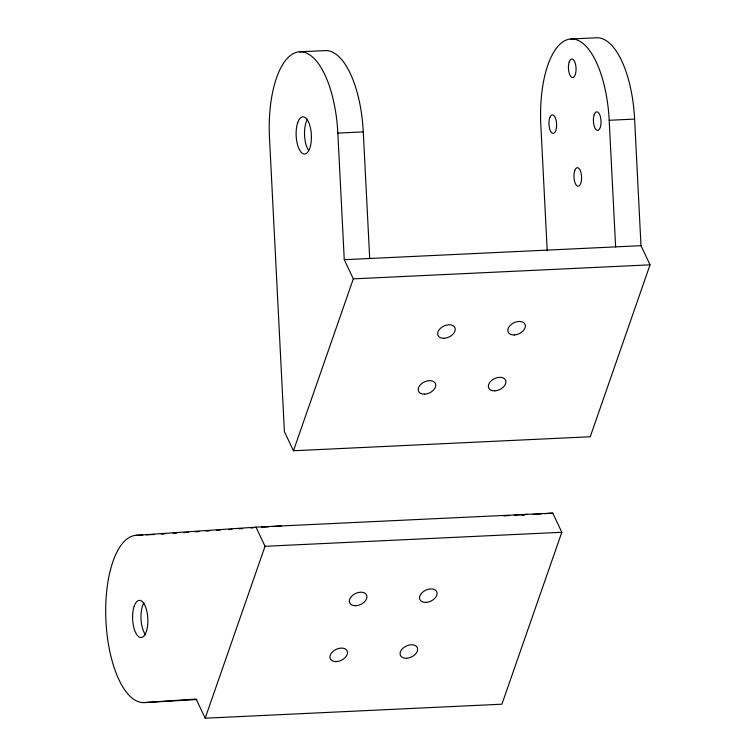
<?xml version="1.0" encoding="UTF-8"?>
<svg xmlns="http://www.w3.org/2000/svg" width="756" height="756" viewBox="0 0 756 756"><rect width="100%" height="100%" fill="white"/><g stroke="black" fill="none" stroke-linecap="round" stroke-linejoin="round"><path stroke-width="1.13" d="M547.212 250.718L540.823 124.957A83.727 34.247 87.3 0 1 570.761 39L596.2 37.8A83.727 34.247 87.3 0 1 634.615 119.079L640.984 245.681L650.047 264.836L590.238 436.751L293.46 450.765L353.317 278.86L344.263 259.695L337.837 133.094A83.727 34.247 87.3 0 0 299.423 51.814L324.853 50.614A83.727 34.247 87.3 0 1 363.277 131.894L369.703 258.495M255.991 527.14L552.768 513.126L561.821 532.281L501.899 704.195L205.178 718.2L265.044 546.295L255.991 527.14L135.891 535.352A83.727 34.247 87.3 0 0 105.953 621.3A83.727 34.247 87.3 0 0 144.377 702.579L196.862 699.527M161.33 534.152L164.865 533.906M173.105 533.339L176.63 533.103M183.699 532.621L188.405 532.3M195.473 531.818L199.008 531.572M206.067 531.09L209.601 530.844M216.67 530.362L220.204 530.126M228.444 529.559L231.979 529.323M239.038 528.831L242.572 528.595M250.812 528.028L253.165 527.868M261.415 527.31L268.475 526.819M272.009 526.582L281.43 525.94M503.779 515.932L509.667 515.535M514.382 515.214L527.329 514.326M522.16 515.214L524.513 515.053M532.753 514.496L540.994 513.929M544.528 513.693L552.768 513.126M144.377 702.579L196.125 699.045L205.178 718.2M337.837 133.094L363.277 131.894M570.761 39A83.727 34.247 87.3 0 1 609.185 120.28L634.615 119.079M344.263 259.695L640.984 245.681M353.317 278.86L650.047 264.836M135.891 535.352L142.827 535.021M146.295 534.861L154.394 534.473M265.044 546.295L561.821 532.281M293.46 450.765L284.398 431.6L269.486 137.762A83.727 34.247 87.3 0 1 299.423 51.814M609.185 120.28L615.611 246.891M145.643 634.917A18.607 7.607 87.3 0 1 144.009 602.73M308.571 150.548A18.607 7.607 87.3 0 1 307.541 119.193M134.199 606.189A18.607 7.607 87.3 0 0 139.18 637.043A18.607 7.607 87.3 0 0 147.326 613.645A18.607 7.607 87.3 0 0 134.199 606.189M406.501 658.268A9.299 6.057 -25.3 0 0 417.369 647.798A9.299 6.057 -25.3 0 0 402.683 648.487A9.299 6.057 -25.3 0 0 406.501 658.268M336.344 661.585A9.299 6.057 -25.3 0 0 347.221 651.105A9.299 6.057 -25.3 0 0 332.536 651.804A9.299 6.057 -25.3 0 0 336.344 661.585M355.802 605.717A9.299 6.057 -25.3 0 0 366.679 595.237A9.299 6.057 -25.3 0 0 351.984 595.936A9.299 6.057 -25.3 0 0 355.802 605.717M425.959 602.4A9.299 6.057 -25.3 0 0 436.826 591.929A9.299 6.057 -25.3 0 0 422.141 592.619A9.299 6.057 -25.3 0 0 425.959 602.4M549.773 117.747A9.299 3.808 87.3 0 0 552.258 133.179A9.299 3.808 87.3 0 0 556.331 121.48A9.299 3.808 87.3 0 0 549.773 117.747M594.197 114.714A9.299 3.808 87.3 0 0 596.692 130.136A9.299 3.808 87.3 0 0 600.765 118.446A9.299 3.808 87.3 0 0 594.197 114.714M574.74 170.582A9.299 3.808 87.3 0 0 577.234 186.004A9.299 3.808 87.3 0 0 581.307 174.315A9.299 3.808 87.3 0 0 574.74 170.582M569.23 61.879A9.299 3.808 87.3 0 0 571.716 77.31A9.299 3.808 87.3 0 0 575.788 65.611A9.299 3.808 87.3 0 0 569.23 61.879M297.722 122.652A18.607 7.607 87.3 0 0 302.712 153.506A18.607 7.607 87.3 0 0 310.858 130.117A18.607 7.607 87.3 0 0 297.722 122.652M514.231 334.965A9.299 6.057 -25.3 0 0 525.099 324.485A9.299 6.057 -25.3 0 0 510.413 325.184A9.299 6.057 -25.3 0 0 514.231 334.965M444.074 338.282A9.299 6.057 -25.3 0 0 454.951 327.802A9.299 6.057 -25.3 0 0 440.266 328.491A9.299 6.057 -25.3 0 0 444.074 338.282M424.626 394.15A9.299 6.057 -25.3 0 0 435.494 383.67A9.299 6.057 -25.3 0 0 420.808 384.36A9.299 6.057 -25.3 0 0 424.626 394.15M494.774 390.833A9.299 6.057 -25.3 0 0 505.641 380.353A9.299 6.057 -25.3 0 0 490.956 381.052A9.299 6.057 -25.3 0 0 494.774 390.833"/></g></svg>
